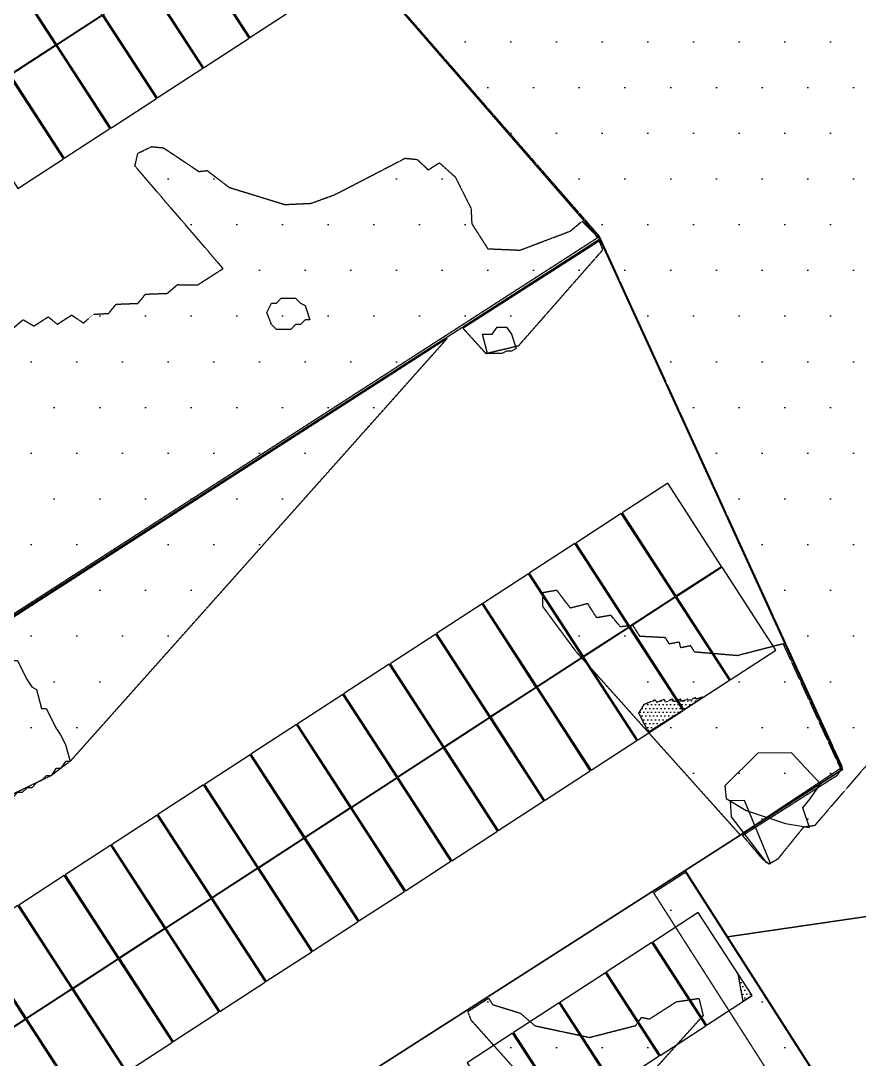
# Model space of a CAD drawing. Header units: millimetres. Extents: x -245826 to 350363, y -160205 to 260795.
# Drawn here: x -20695 to -3211, y -17391 to 4246 of the extents above; entities that cross this region are included whole.
import ezdxf

# ---------------------------------------------------------------- set-up
doc = ezdxf.new("R2010")
doc.units = ezdxf.units.MM
doc.linetypes.add('DASHED', pattern=[1.524, 1.27, -0.254])
for name, color, linetype in [('Module', 7, 'ByLayer'), ('Obstruction', 7, 'ByLayer'), ('Ridge Line', 7, 'ByLayer'), ('Shading', 8, 'DASHED')]:
    doc.layers.add(name, color=color, linetype=linetype)

# ---------------------------------------------------------------- blocks, each defined once
blk = doc.blocks.new('*U1')
at = {"layer": 'Ridge Line', "color": 30}
for p, q in [((-16537, 8801, 13902), (-8620, -301, 13813)), ((-16537, 8801, 18815), (-8620, -301, 19107)), ((-8620, -301, 19048), (-47137, -25025, 19047)), ((-8620, -301, 19107), (-47137, -25025, 19107)), ((-8620, -301, 13813), (-3557, -11356, 13712)), ((-3557, -11356, 18755), (-8620, -301, 19048)), ((-3557, -11356, 13712), (-6840, -13456, 13698)), ((-6840, -13456, 18755), (-3557, -11356, 18755)), ((-5956, -14838, 13685), (5553, -13174, 13685)), ((5553, -13174, 10658), (-5956, -14838, 10617)), ((-6840, -13456, 9448), (-40222, -34806, 9448)), ((-40222, -34806, 18755), (-6840, -13456, 18755)), ((-6840, -13456, 13698), (-5956, -14838, 13685)), ((-5956, -14838, 9448), (-6840, -13456, 9448)), ((-5956, -14838, 10617), (308, -24632, 10634)), ((308, -24632, 9448), (-5956, -14838, 9448))]:
    blk.add_line(p, q, dxfattribs=at)
at = {"flags": 1}
for tag in ['unit_id', 'unit_name']:
    blk.add_attdef(tag, (0, 0), '', height=2.5, dxfattribs=at)
blk = doc.blocks.new('*U10')
at = {"layer": 'Module', "color": 0}
blk.add_polyline3d([(0, 0, 0), (95.1, 61.7, 0), (-17.2, 234.8, 119.1), (-112.3, 173, 119.1)], close=True, dxfattribs=at)
at = {"flags": 1}
for tag in ['mounting-hole-spacing1', 'mounting-hole-spacing2', 'module-material', 'vmpo', 'voco', 'silicon-material', 'panel-length', 'panel-width', 'panel-height', 'userid', 'theme', 'note', 'name', 'pmax', 'company-name', 'id', 'impo', 'isco']:
    blk.add_attdef(tag, (0, 0), '', height=2.5, dxfattribs=at)
blk = doc.blocks.new('*U11')
at = {"layer": 'Module', "color": 1}
for p in [(-639.5, -1668.1, 994.8), (-736.3, -1731, 994.8), (-833.1, -1793.8, 994.8), (-929.9, -1856.6, 994.8), (-1026.7, -1919.5, 994.8)]:
    blk.add_blockref('*U10', p, dxfattribs=at)
at = {"flags": 1}
for tag in ['offset-x', 'offset-y', 'mode', 'tilt', 'azimuth', 'align', 'array-mode', 'panel-x', 'panel-y', 'panel-per-row', 'bracket-type', 'bracket-value', 'row-per-array']:
    blk.add_attdef(tag, (0, 0), '', height=2.5, dxfattribs=at)
blk = doc.blocks.new('*U16')
at = {"layer": 'Module', "color": 0}
blk.add_polyline3d([(0, 0, 0), (95.1, 61.7, 0), (-17.2, 234.8, 119.1), (-112.3, 173, 119.1)], close=True, dxfattribs=at)
at = {"flags": 1}
for tag in ['mounting-hole-spacing1', 'mounting-hole-spacing2', 'module-material', 'vmpo', 'voco', 'silicon-material', 'panel-length', 'panel-width', 'panel-height', 'userid', 'theme', 'note', 'name', 'pmax', 'company-name', 'id', 'impo', 'isco']:
    blk.add_attdef(tag, (0, 0), '', height=2.5, dxfattribs=at)
blk = doc.blocks.new('*U17')
at = {"layer": 'Module', "color": 72}
for p in [(-703.2, -773.9, 2052.5), (-800, -836.8, 2052.5), (-896.8, -899.6, 2052.4), (-589.9, -948.4, 1932.4), (-993.6, -962.4, 2052.4), (-686.7, -1011.2, 1932.4), (-1090.4, -1025.3, 2052.4), (-783.5, -1074.1, 1932.3), (-1187.1, -1088.1, 2052.4), (-880.3, -1136.9, 1932.3), (-1283.9, -1150.9, 2052.4), (-977.1, -1199.7, 1932.3), (-1380.7, -1213.8, 2052.4), (-1073.9, -1262.6, 1932.3), (-1477.5, -1276.6, 2052.3), (-1170.7, -1325.4, 1932.3), (-1574.3, -1339.4, 2052.3), (-1671.1, -1402.3, 2052.3), (-1267.5, -1388.2, 1932.3), (-1767.9, -1465.1, 2052.3), (-1364.3, -1451.1, 1932.2), (-1864.7, -1527.9, 2052.3), (-1461.1, -1513.9, 1932.2), (-1961.5, -1590.8, 2052.3), (-1557.9, -1576.7, 1932.2), (-1654.6, -1639.6, 1932.2), (-2058.3, -1653.6, 2052.2), (-1751.4, -1702.4, 1932.2), (-2155.1, -1716.4, 2052.2), (-1848.2, -1765.2, 1932.2), (-1945, -1828.1, 1932.1), (-2041.8, -1890.9, 1932.1), (-2138.6, -1953.8, 1932.1)]:
    blk.add_blockref('*U16', p, dxfattribs=at)
at = {"flags": 1}
for tag in ['offset-x', 'offset-y', 'mode', 'tilt', 'azimuth', 'align', 'array-mode', 'panel-x', 'panel-y', 'panel-per-row', 'bracket-type', 'bracket-value', 'row-per-array']:
    blk.add_attdef(tag, (0, 0), '', height=2.5, dxfattribs=at)
blk = doc.blocks.new('*U18')
at = {"layer": 'Module', "color": 0}
blk.add_polyline3d([(0, 0, 0), (95.1, 61.7, 0), (-17.2, 234.8, 119.1), (-112.3, 173, 119.1)], close=True, dxfattribs=at)
at = {"flags": 1}
for tag in ['mounting-hole-spacing1', 'mounting-hole-spacing2', 'module-material', 'vmpo', 'voco', 'silicon-material', 'panel-length', 'panel-width', 'panel-height', 'userid', 'theme', 'note', 'name', 'pmax', 'company-name', 'id', 'impo', 'isco']:
    blk.add_attdef(tag, (0, 0), '', height=2.5, dxfattribs=at)
blk = doc.blocks.new('*U19')
at = {"layer": 'Module', "color": 72}
for p in [(-1995.2, 375.5, 2062.6), (-1591.6, 389.6, 1942.4), (-2092, 312.7, 2062.6), (-1688.4, 326.7, 1942.4), (-1785.2, 263.9, 1942.4), (-1881.9, 201.1, 1942.5), (-1978.7, 138.2, 1942.5), (-2075.5, 75.4, 1942.5)]:
    blk.add_blockref('*U18', p, dxfattribs=at)
at = {"flags": 1}
for tag in ['offset-x', 'offset-y', 'mode', 'tilt', 'azimuth', 'align', 'array-mode', 'panel-x', 'panel-y', 'panel-per-row', 'bracket-type', 'bracket-value', 'row-per-array']:
    blk.add_attdef(tag, (0, 0), '', height=2.5, dxfattribs=at)
blk = doc.blocks.new('*U148')
at = {"layer": 'Obstruction', "color": 1}
blk.add_polyline3d([(-26064, -11835, 22229), (-25964, -11835, 22229), (-25864, -11735, 22229), (-25764, -11735, 22229), (-25664, -11635, 22229), (-25564, -11635, 22229), (-25464, -11485, 22229), (-25364, -11485, 22229), (-25264, -11435, 22229), (-25164, -11385, 22229), (-25064, -11285, 22229), (-24964, -11285, 22229), (-24864, -11085, 22229), (-24764, -11085, 22229), (-24664, -10985, 22229), (-24564, -10985, 22229), (-24464, -10885, 22229), (-24364, -10885, 22229), (-24264, -10835, 22229), (-24164, -10785, 22229), (-24064, -10635, 22229), (-23964, -10635, 22229), (-23864, -10485, 22229), (-23764, -10485, 22229), (-23664, -10385, 22229), (-23564, -10385, 22229), (-23464, -10285, 22229), (-23364, -10285, 22229), (-23264, -10285, 22229), (-23164, -10135, 22229), (-23064, -10035, 22229), (-22964, -10035, 22229), (-22864, -9885, 22229), (-22764, -9885, 22229), (-22664, -9735, 22229), (-22564, -9735, 22229), (-22464, -9635, 22229), (-22364, -9635, 22229), (-22264, -9635, 22229), (-22164, -9485, 22229), (-22064, -9435, 22229), (-21964, -9335, 22229), (-21864, -9285, 22229), (-21764, -9285, 22229), (-21664, -9135, 22229), (-21564, -9135, 22229), (-21464, -9085, 22229), (-21364, -9085, 22229), (-21264, -9085, 22229), (-21164, -8935, 22229), (-21064, -8935, 22229), (-20964, -8935, 22229), (-20864, -9085, 22229), (-20764, -9085, 22229), (-20664, -9285, 22229), (-20564, -9485, 22229), (-20464, -9635, 22229), (-20364, -9685, 22229), (-20264, -10085, 22229), (-20164, -10085, 22229), (-20064, -10285, 22229), (-19964, -10485, 22229), (-19864, -10635, 22229), (-19764, -10835, 22229), (-19764, -10835, 22229), (-19664, -11185, 22229), (-19664, -11185, 22229), (-19764, -11185, 22229), (-19864, -11335, 22229), (-19964, -11335, 22229), (-20064, -11485, 22229), (-20164, -11485, 22229), (-20264, -11585, 22229), (-20364, -11635, 22229), (-20464, -11735, 22229), (-20564, -11735, 22229), (-20664, -11835, 22229), (-20764, -11835, 22229), (-20864, -11935, 22229), (-20964, -11935, 22229), (-21064, -12085, 22229), (-21164, -12085, 22229), (-21264, -12185, 22229), (-21364, -12285, 22229), (-21464, -12385, 22229), (-21564, -12385, 22229), (-21664, -12485, 22229), (-21764, -12485, 22229), (-21864, -12635, 22229), (-21964, -12635, 22229), (-22064, -12735, 22229), (-22164, -12735, 22229), (-22264, -12885, 22229), (-22364, -12885, 22229), (-22464, -12985, 22229), (-22564, -12985, 22229), (-22664, -13085, 22229), (-22764, -13085, 22229), (-22864, -13285, 22229), (-22964, -13285, 22229), (-23064, -13335, 22229), (-23164, -13335, 22229), (-23264, -13485, 22229), (-23364, -13485, 22229), (-23464, -13535, 22229), (-23564, -13535, 22229), (-23664, -13685, 22229), (-23764, -13685, 22229), (-23864, -13835, 22229), (-23964, -13835, 22229), (-24064, -13985, 22229), (-24164, -13985, 22229), (-24264, -14085, 22229), (-24364, -14085, 22229), (-24464, -14085, 22229), (-24564, -14085, 22229), (-24664, -14085, 22229), (-24764, -14085, 22229), (-24864, -13885, 22229), (-24964, -13885, 22229), (-25064, -13635, 22229), (-25164, -13535, 22229), (-25264, -13485, 22229), (-25364, -13335, 22229), (-25464, -13085, 22229), (-25564, -13085, 22229), (-25664, -12635, 22229), (-25764, -12635, 22229), (-25864, -12485, 22229), (-25964, -12335, 22229), (-25964, -12335, 22229)], close=True, dxfattribs=at)
at = {"flags": 1}
for tag in ['height', 'shape']:
    blk.add_attdef(tag, (0, 0), '', height=2.5, dxfattribs=at)
blk = doc.blocks.new('*U149')
at = {"layer": 'Obstruction', "color": 1}
blk.add_polyline3d([(-15564, -1835, 19929), (-15464, -1635, 19929), (-15364, -1635, 19929), (-15264, -1535, 19929), (-15164, -1535, 19929), (-15064, -1535, 19929), (-14964, -1535, 19929), (-14864, -1635, 19929), (-14764, -1685, 19929), (-14764, -1685, 19929), (-14664, -1985, 19929), (-14664, -1985, 19929), (-14764, -1985, 19929), (-14864, -2085, 19929), (-14964, -2085, 19929), (-15064, -2185, 19929), (-15164, -2185, 19929), (-15264, -2185, 19929), (-15364, -2185, 19929), (-15464, -2085, 19929), (-15464, -2085, 19929)], close=True, dxfattribs=at)
at = {"flags": 1}
for tag in ['height', 'shape']:
    blk.add_attdef(tag, (0, 0), '', height=2.5, dxfattribs=at)
blk = doc.blocks.new('*U150')
at = {"layer": 'Obstruction', "color": 1}
blk.add_polyline3d([(-11064, -2285, 19829), (-10964, -2285, 19829), (-10864, -2285, 19829), (-10764, -2135, 19829), (-10664, -2135, 19829), (-10564, -2135, 19829), (-10464, -2285, 19829), (-10464, -2285, 19829), (-10364, -2585, 19829), (-10364, -2585, 19829), (-10464, -2635, 19829), (-10564, -2635, 19829), (-10664, -2685, 19829), (-10764, -2685, 19829), (-10864, -2685, 19829), (-10964, -2685, 19829), (-10964, -2685, 19829)], close=True, dxfattribs=at)
at = {"flags": 1}
for tag in ['height', 'shape']:
    blk.add_attdef(tag, (0, 0), '', height=2.5, dxfattribs=at)
blk = doc.blocks.new('*U270')
at = {"layer": 'Obstruction', "color": 1}
blk.add_polyline3d([(-26064, -11835, 22229), (-25964, -11835, 22229), (-25864, -11735, 22229), (-25764, -11735, 22229), (-25664, -11635, 22229), (-25564, -11635, 22229), (-25464, -11485, 22229), (-25364, -11485, 22229), (-25264, -11435, 22229), (-25164, -11385, 22229), (-25064, -11285, 22229), (-24964, -11285, 22229), (-24864, -11085, 22229), (-24764, -11085, 22229), (-24664, -10985, 22229), (-24564, -10985, 22229), (-24464, -10885, 22229), (-24364, -10885, 22229), (-24264, -10835, 22229), (-24164, -10785, 22229), (-24064, -10635, 22229), (-23964, -10635, 22229), (-23864, -10485, 22229), (-23764, -10485, 22229), (-23664, -10385, 22229), (-23564, -10385, 22229), (-23464, -10285, 22229), (-23364, -10285, 22229), (-23264, -10285, 22229), (-23164, -10135, 22229), (-23064, -10035, 22229), (-22964, -10035, 22229), (-22864, -9885, 22229), (-22764, -9885, 22229), (-22664, -9735, 22229), (-22564, -9735, 22229), (-22464, -9635, 22229), (-22364, -9635, 22229), (-22264, -9635, 22229), (-22164, -9485, 22229), (-22064, -9435, 22229), (-21964, -9335, 22229), (-21864, -9285, 22229), (-21764, -9285, 22229), (-21664, -9135, 22229), (-21564, -9135, 22229), (-21464, -9085, 22229), (-21364, -9085, 22229), (-21264, -9085, 22229), (-21164, -8935, 22229), (-21064, -8935, 22229), (-20964, -8935, 22229), (-20864, -9085, 22229), (-20764, -9085, 22229), (-20664, -9285, 22229), (-20564, -9485, 22229), (-20464, -9635, 22229), (-20364, -9685, 22229), (-20264, -10085, 22229), (-20164, -10085, 22229), (-20064, -10285, 22229), (-19964, -10485, 22229), (-19864, -10635, 22229), (-19764, -10835, 22229), (-19764, -10835, 22229), (-19664, -11185, 22229), (-19664, -11185, 22229), (-19764, -11185, 22229), (-19864, -11335, 22229), (-19964, -11335, 22229), (-20064, -11485, 22229), (-20164, -11485, 22229), (-20264, -11585, 22229), (-20364, -11635, 22229), (-20464, -11735, 22229), (-20564, -11735, 22229), (-20664, -11835, 22229), (-20764, -11835, 22229), (-20864, -11935, 22229), (-20964, -11935, 22229), (-21064, -12085, 22229), (-21164, -12085, 22229), (-21264, -12185, 22229), (-21364, -12285, 22229), (-21464, -12385, 22229), (-21564, -12385, 22229), (-21664, -12485, 22229), (-21764, -12485, 22229), (-21864, -12635, 22229), (-21964, -12635, 22229), (-22064, -12735, 22229), (-22164, -12735, 22229), (-22264, -12885, 22229), (-22364, -12885, 22229), (-22464, -12985, 22229), (-22564, -12985, 22229), (-22664, -13085, 22229), (-22764, -13085, 22229), (-22864, -13285, 22229), (-22964, -13285, 22229), (-23064, -13335, 22229), (-23164, -13335, 22229), (-23264, -13485, 22229), (-23364, -13485, 22229), (-23464, -13535, 22229), (-23564, -13535, 22229), (-23664, -13685, 22229), (-23764, -13685, 22229), (-23864, -13835, 22229), (-23964, -13835, 22229), (-24064, -13985, 22229), (-24164, -13985, 22229), (-24264, -14085, 22229), (-24364, -14085, 22229), (-24464, -14085, 22229), (-24564, -14085, 22229), (-24664, -14085, 22229), (-24764, -14085, 22229), (-24864, -13885, 22229), (-24964, -13885, 22229), (-25064, -13635, 22229), (-25164, -13535, 22229), (-25264, -13485, 22229), (-25364, -13335, 22229), (-25464, -13085, 22229), (-25564, -13085, 22229), (-25664, -12635, 22229), (-25764, -12635, 22229), (-25864, -12485, 22229), (-25964, -12335, 22229), (-25964, -12335, 22229)], close=True, dxfattribs=at)
at = {"flags": 1}
for tag in ['height', 'shape']:
    blk.add_attdef(tag, (0, 0), '', height=2.5, dxfattribs=at)
blk = doc.blocks.new('*U271')
at = {"layer": 'Obstruction', "color": 1}
blk.add_polyline3d([(-15564, -1835, 19929), (-15464, -1635, 19929), (-15364, -1635, 19929), (-15264, -1535, 19929), (-15164, -1535, 19929), (-15064, -1535, 19929), (-14964, -1535, 19929), (-14864, -1635, 19929), (-14764, -1685, 19929), (-14764, -1685, 19929), (-14664, -1985, 19929), (-14664, -1985, 19929), (-14764, -1985, 19929), (-14864, -2085, 19929), (-14964, -2085, 19929), (-15064, -2185, 19929), (-15164, -2185, 19929), (-15264, -2185, 19929), (-15364, -2185, 19929), (-15464, -2085, 19929), (-15464, -2085, 19929)], close=True, dxfattribs=at)
at = {"flags": 1}
for tag in ['height', 'shape']:
    blk.add_attdef(tag, (0, 0), '', height=2.5, dxfattribs=at)
blk = doc.blocks.new('*U272')
at = {"layer": 'Obstruction', "color": 1}
blk.add_polyline3d([(-11064, -2285, 19829), (-10964, -2285, 19829), (-10864, -2285, 19829), (-10764, -2135, 19829), (-10664, -2135, 19829), (-10564, -2135, 19829), (-10464, -2285, 19829), (-10464, -2285, 19829), (-10364, -2585, 19829), (-10364, -2585, 19829), (-10464, -2635, 19829), (-10564, -2635, 19829), (-10664, -2685, 19829), (-10764, -2685, 19829), (-10864, -2685, 19829), (-10964, -2685, 19829), (-10964, -2685, 19829)], close=True, dxfattribs=at)
at = {"flags": 1}
for tag in ['height', 'shape']:
    blk.add_attdef(tag, (0, 0), '', height=2.5, dxfattribs=at)
blk = doc.blocks.new('*U280')
at = {"layer": 'Obstruction', "color": 1}
blk.add_polyline3d([(-5324, -11015, 18960), (-6013, -11695, 18960), (-5986, -11960, 18960), (-5571, -12208, 18960), (-4749, -12482, 18960), (-4246, -12561, 18960), (-4387, -12155, 18960), (-4237, -11969, 18960), (-4022, -11653, 18960), (-4626, -11006, 18960)], close=True, dxfattribs=at)
at = {"flags": 1}
for tag in ['height', 'shape']:
    blk.add_attdef(tag, (0, 0), '', height=2.5, dxfattribs=at)
blk = doc.blocks.new('*U285')
at = {"layer": 'Obstruction', "color": 1}
blk.add_polyline3d([(-5905, -12009, 20273), (-5880, -12342, 20273), (-5151, -13289, 20273), (-5058, -13312, 20273), (-5601, -12001, 20273)], close=True, dxfattribs=at)
at = {"flags": 1}
for tag in ['height', 'shape']:
    blk.add_attdef(tag, (0, 0), '', height=2.5, dxfattribs=at)

msp = doc.modelspace()

# ---------------------------------------------------------------- hatches: boundary and pattern name
at = {"layer": 'Shading'}
h = msp.add_hatch(dxfattribs=at)
h.set_pattern_fill('DOTS', scale=600)
h.paths.add_polyline_path([(-22594, 24744), (-22483, 24798), (-22424, 24648), (-22236, 24713), (-22215, 24557), (-22033, 24661), (-22007, 24466), (-21864, 24565), (-21337, 24438), (-20639, 24493), (-19972, 24781), (-19885, 24714), (-18016, 25680), (-16874, 18976), (-16050, 18969), (-15829, 19078), (-15687, 18899), (-15098, 19177), (-14912, 18964), (-14405, 19271), (-14132, 18990), (-13740, 19281), (-13532, 19191), (-12958, 19585), (-12634, 19510), (-12027, 19949), (-11693, 19796), (-10970, 20251), (-10708, 20049), (-8927, 21083), (-10783, 23210), (-14979, 22642), (-19358, 27481), (-19586, 28878), (-17381, 29097), (-17103, 28778), (-16669, 28757), (-16396, 28477), (-16083, 28479), (-15979, 28295), (-15578, 28231), (-15475, 28046), (-14043, 27606), (-13928, 27621), (-13960, 27855), (-12969, 28068), (-13336, 29327), (-12946, 29340), (-11988, 29509), (-14200, 31946), (-15745, 31776), (-16272, 31903), (-21076, 37279), (-21244, 37653), (-21280, 39075), (-19317, 39341), (-18960, 39310), (-18697, 39108), (-18317, 39199), (-18104, 39069), (-17400, 39085), (-17073, 38693), (-16567, 38722), (-16322, 38359), (-15893, 38377), (-15697, 38086), (-15346, 38094), (-15193, 37838), (-14628, 37716), (-13781, 37830), (-13659, 38085), (-13269, 38098), (-13075, 38402), (-12641, 38381), (-12413, 38729), (-11979, 38709), (-11565, 39122), (-9365, 39380), (-9059, 39144), (-8679, 39235), (-8443, 39227), (-8389, 39115), (-7647, 39136), (-7412, 37979), (-9934, 35179), (-9389, 35213), (-9214, 34206), (-8692, 34118), (-8633, 33968), (-8055, 34046), (-7118, 34649), (-6805, 34651), (-6418, 34981), (-6028, 34994), (-5608, 35368), (-2177, 35793), (-1970, 35425), (-1812, 34257), (-1676, 34117), (-1803, 33901), (-6808, 28307), (-8150, 28086), (-8129, 27930), (-8976, 26944), (-8339, 26871), (-7912, 26612), (-7681, 26643), (-7583, 26498), (-6912, 26470), (-6158, 26691), (-5474, 27140), (-4059, 27688), (-3965, 27860), (-3557, 28034), (-1555, 28305), (-1188, 28196), (-769, 26548), (-3119, 23930), (-2827, 24089), (-2521, 23853), (1585, 20166), (1848, 18219), (1622, 18149), (1824, 16948), (3166, 17169), (3140, 17364), (4603, 17562), (5811, 16456), (5987, 16599), (6267, 16558), (6402, 16140), (7177, 16205), (7566, 15941), (8605, 16081), (9006, 16017), (9159, 15760), (9268, 14664), (7321, 12538), (9438, 7036), (9651, 6906), (10063, 5891), (11976, 7974), (10747, 9235), (10782, 9557), (10975, 9583), (11890, 9191), (12203, 9194), (12936, 9571), (13129, 9597), (13265, 9457), (13048, 9031), (12496, 8480), (12748, 8356), (13263, 7157), (10398, 3994), (10358, 3711), (4192, -3150), (4295, -3334), (4531, -3342), (4629, -3487), (4866, -3495), (4925, -3645), (5118, -3619), (5216, -3765), (5830, -3959), (7097, -3470), (7268, -3289), (7938, -3317), (8698, -3135), (9026, -5271), (4758, -5888), (4976, -8079), (2853, -5710), (2660, -4864), (1670, -5949), (2142, -5965), (2660, -5736), (2918, -5899), (2899, -6338), (2251, -7060), (1772, -7284), (1056, -6627), (-1156, -9107), (-1224, -9473), (-1833, -10190), (-2081, -10382), (-2246, -10325), (-4143, -12525), (-4374, -12556), (-4911, -13223), (-5093, -13327), (-5224, -13226), (-5644, -12728), (-3659, -11468), (-3564, -11297), (-8627, -246), (-16515, 8796), (-19079, 7180), (-21224, 22154), (-22090, 21600), (-22594, 24744)])
h = msp.add_hatch(dxfattribs=at)
h.set_pattern_fill('DOTS', scale=600)
h.paths.add_polyline_path([(-45330, -23857), (-49916, -18746), (-52535, -14812), (-51697, -14228), (-51628, -14045), (-51144, -13781), (-50742, -13753), (-50033, -14494), (-49424, -14426), (-48960, -15003), (-48363, -14988), (-48070, -15444), (-47809, -15414), (-47932, -15079), (-47704, -15070), (-47449, -15321), (-47275, -15302), (-46559, -15763), (-45872, -15598), (-45668, -15697), (-45471, -16077), (-44436, -15873), (-43742, -15427), (-43613, -15483), (-43337, -15259), (-43175, -15293), (-42434, -16520), (-40849, -16009), (-40527, -15711), (-40398, -15766), (-39791, -15331), (-39662, -15386), (-39224, -15197), (-38903, -14898), (-38480, -14903), (-37828, -14392), (-37264, -14399), (-36726, -15527), (-36462, -15357), (-36300, -15391), (-42260, -8723), (-42720, -8005), (-36971, -4315), (-36070, -5210), (-35893, -5050), (-35503, -5076), (-34848, -5806), (-34737, -5688), (-34368, -5682), (-33958, -6247), (-33448, -6242), (-33218, -6600), (-33073, -6462), (-32738, -6476), (-32528, -6802), (-32450, -6706), (-32060, -6732), (-31893, -6993), (-31437, -6976), (-31323, -7226), (-30934, -7252), (-34724, -2873), (-28744, 966), (-28196, 259), (-27914, 256), (-27617, 447), (-26953, -370), (-26440, -224), (-25871, -964), (-25661, -783), (-25466, -796), (-25161, -1199), (-24864, -1008), (-24510, -1195), (-24397, -1444), (-24240, -1252), (-24045, -1265), (-23740, -1667), (-23455, -1530), (-23138, -1879), (-22973, -1773), (-22706, -1970), (-22442, -1801), (-22262, -2008), (-22031, -1859), (-21710, -2068), (-21404, -1963), (-21279, -2159), (-21146, -2074), (-20856, -2163), (-20645, -1982), (-20421, -2114), (-20123, -1923), (-19932, -2077), (-19634, -1886), (-19389, -2050), (-19178, -1869), (-18863, -1851), (-18707, -1659), (-18251, -1642), (-18095, -1450), (-17639, -1433), (-17428, -1252), (-17005, -1257), (-16477, -917), (-18314, 1218), (-18253, 1487), (-17968, 1624), (-17719, 1599), (-16982, 1106), (-16808, 1125), (-16350, 775), (-15187, 417), (-14644, 443), (-14152, 621), (-12680, 1382), (-12431, 1357), (-12198, 1139), (-11966, 1287), (-11637, 992), (-11306, 331), (-11291, 18), (-10957, -504), (-10285, -533), (-9234, -135), (-8991, 68), (-8736, -183), (-8673, -281), (-34756, -17069), (-35899, -15870), (-35879, -17791), (-45330, -23857)])
h.paths.add_polyline_path([(-30859, -7296), (-30826, -7274), (-30867, -7209), (-30901, -7230), (-30859, -7296)], flags=16)
h = msp.add_hatch(dxfattribs=at)
h.set_pattern_fill('DOTS', scale=600)
h.paths.add_polyline_path([(-10311, -2522), (-8558, -526), (-8629, -342), (-11473, -2162), (-10998, -2686), (-10311, -2522)])
h = msp.add_hatch(dxfattribs=at)
h.set_pattern_fill('DOTS', scale=600)
h.paths.add_polyline_path([(-20057, -11474), (-19648, -11167), (-11804, -2374), (-34764, -17121), (-33014, -19127), (-32562, -19251), (-31350, -18521), (-31089, -18492), (-30966, -18321), (-30705, -18292), (-30304, -17897), (-29680, -17635), (-28155, -16521), (-27861, -16471), (-25229, -13591), (-24775, -14081), (-24298, -14098), (-23513, -13504), (-22901, -13295), (-21446, -12364), (-20946, -11906), (-20057, -11474)])
h = msp.add_hatch(dxfattribs=at)
h.set_pattern_fill('DOTS', scale=600)
h.paths.add_polyline_path([(-3600, -11328), (-4793, -8736), (-5754, -8983), (-6641, -8908), (-6725, -8777), (-6932, -8818), (-6961, -8699), (-7169, -8740), (-7252, -8609), (-7783, -8581), (-7929, -8353), (-8190, -8382), (-8390, -8143), (-8684, -8193), (-8872, -7899), (-9232, -7992), (-9516, -7622), (-9810, -7672), (-9817, -7953), (-9125, -8889), (-5695, -12716), (-3600, -11328)])
h = msp.add_hatch(dxfattribs=at)
h.set_pattern_fill('DOTS', color=1, scale=50)
h.paths.add_polyline_path([(-7708, -10008), (-7813, -10179), (-7659, -10478), (-7589, -10561), (-6889, -10120), (-7012, -9929), (-7068, -9940), (-7106, -9887), (-7240, -9948), (-7280, -9897), (-7429, -9955), (-7471, -9905), (-7708, -10008)])
h = msp.add_hatch(dxfattribs=at)
h.set_pattern_fill('DOTS', color=1, scale=50)
h.paths.add_polyline_path([(-6999, -9908), (-6869, -10107), (-6471, -9848), (-6612, -9888), (-6627, -9859), (-6747, -9911), (-6794, -9890), (-6904, -9936), (-6933, -9891), (-6999, -9908)])
h = msp.add_hatch(dxfattribs=at)
h.set_pattern_fill('DOTS', scale=600)
h.paths.add_polyline_path([(-6837, -13495), (288, -24635), (90, -24762), (-2087, -22380), (-7499, -13919), (-6837, -13495)])
h = msp.add_hatch(dxfattribs=at)
h.set_pattern_fill('DOTS', color=1, scale=50)
h.paths.add_polyline_path([(-5754, -15589), (-5735, -15654), (-5638, -16183), (-5448, -16060), (-5754, -15589)])
h = msp.add_hatch(dxfattribs=at)
h.set_pattern_fill('DOTS', scale=600)
h.paths.add_polyline_path([(-10941, -16120), (-10858, -16251), (-10276, -16431), (-9968, -16695), (-8834, -16936), (-7872, -16689), (-7748, -16518), (-7586, -16553), (-7024, -16193), (-6555, -16123), (-6466, -16481), (-7940, -18114), (-7778, -18148), (-7655, -17977), (-7460, -17991), (-7129, -17779), (-6805, -17848), (-6683, -18184), (-8772, -20533), (-9070, -20724), (-9373, -20687), (-11600, -18153), (-11668, -17828), (-11461, -17788), (-11137, -17857), (-11032, -18020), (-10804, -18012), (-10700, -18175), (-10450, -18200), (-10163, -18431), (-9494, -18601), (-11300, -16580), (-11371, -16396), (-10941, -16120)])
h.paths.add_polyline_path([(-7973, -18135), (-8040, -18177), (-8019, -18210), (-7953, -18168), (-7973, -18135)], flags=16)
h.paths.add_polyline_path([(-8052, -18231), (-8085, -18252), (-8064, -18285), (-8031, -18264), (-8052, -18231)], flags=16)

# ---------------------------------------------------------------- linework, layer by layer
at = {"layer": 'Shading', "linetype": 'DASHED'}
for points in [[(-2246, -10325, 13720), (-4143, -12525, 13703), (-4374, -12556, 13703), (-4911, -13223, 13698), (-5093, -13327, 13698), (-5224, -13226, 13699), (-5644, -12728, 13703), (-3659, -11468, 13712), (-3564, -11297, 13713), (-8627, -246, 13815), (-16515, 8796, 13903)], [(-20856, -2163, 18985), (-20645, -1982, 18984), (-20421, -2114, 18989), (-20123, -1923, 18989), (-19932, -2077, 18995), (-19634, -1886, 18995), (-19389, -2050, 19002), (-19178, -1869, 19001), (-18863, -1851, 19005), (-18707, -1659, 19003), (-18251, -1642, 19008), (-18095, -1450, 19006), (-17639, -1433, 19012), (-17428, -1252, 19011), (-17005, -1257, 19017), (-16477, -917, 19017), (-18314, 1218, 18949), (-18253, 1487, 18944), (-17968, 1624, 18945), (-17719, 1599, 18949), (-16982, 1106, 18968), (-16808, 1125, 18970), (-16350, 775, 18984), (-15187, 417, 19006), (-14644, 443, 19013), (-14152, 621, 19016), (-12680, 1382, 19020), (-12431, 1357, 19023), (-12198, 1139, 19031), (-11966, 1287, 19031), (-11637, 992, 19041), (-11306, 331, 19059), (-11291, 18, 19066), (-10957, -504, 19081), (-10285, -533, 19091), (-9234, -135, 19096), (-8991, 68, 19095), (-8736, -183, 19104), (-8673, -281, 19107), (-34756, -17069, 19108)], [(-9494, -18601, 9449), (-11300, -16580, 9449), (-11371, -16396, 9449), (-10941, -16120, 9449), (-10941, -16120, 9449), (-10858, -16251, 9449), (-10276, -16431, 9449), (-9968, -16695, 9449), (-8834, -16936, 9449), (-7872, -16689, 9449), (-7748, -16518, 9449), (-7586, -16553, 9449), (-7024, -16193, 9449), (-6555, -16123, 9449), (-6466, -16481, 9449), (-7940, -18114, 9449)]]:
    msp.add_polyline3d(points, dxfattribs=at)
for points in [[(-10311, -2522, 19025), (-8558, -526, 19043), (-8629, -342, 19048), (-11473, -2162, 19048), (-10998, -2686, 19031), (-10311, -2522, 19025)], [(-20057, -11474, 18970), (-19648, -11167, 18971), (-11804, -2374, 19048), (-34764, -17121, 19047), (-33014, -19127, 18983), (-32562, -19251, 18975), (-31350, -18521, 18974), (-31089, -18492, 18971), (-30966, -18321, 18973), (-30705, -18292, 18970), (-30304, -17897, 18973), (-29680, -17635, 18970), (-28155, -16521, 18973), (-27861, -16471, 18970), (-25229, -13591, 18994), (-24775, -14081, 18978), (-24298, -14098, 18972), (-23513, -13504, 18974), (-22901, -13295, 18970), (-21446, -12364, 18970), (-20946, -11906, 18973), (-20057, -11474, 18970)], [(-3600, -11328, 18757), (-4793, -8736, 18825), (-5754, -8983, 18833), (-6641, -8908, 18846), (-6725, -8777, 18850), (-6932, -8818, 18852), (-6961, -8699, 18855), (-7169, -8740, 18857), (-7252, -8609, 18860), (-7783, -8581, 18868), (-7929, -8353, 18874), (-8190, -8382, 18877), (-8390, -8143, 18885), (-8684, -8193, 18888), (-8872, -7899, 18896), (-9232, -7992, 18899), (-9516, -7622, 18910), (-9810, -7672, 18913), (-9817, -7953, 18907), (-9125, -8889, 18879), (-5695, -12716, 18756), (-3600, -11328, 18757)], [(-6837, -13495, 9449), (288, -24635, 9449), (90, -24762, 9449), (-2087, -22380, 9449), (-7499, -13919, 9449), (-6837, -13495, 9449)]]:
    msp.add_polyline3d(points, close=True, dxfattribs=at)
at = {"layer": 'Shading', "color": 1, "linetype": 'DASHED'}
for points in [[(-7708, -10008, 19640), (-7813, -10179, 19590), (-7659, -10478, 19396), (-7589, -10561, 19334), (-6889, -10120, 19328), (-7012, -9929, 19459), (-7068, -9940, 19471), (-7106, -9887, 19509), (-7240, -9948, 19521), (-7280, -9897, 19558), (-7429, -9955, 19577), (-7471, -9905, 19615), (-7708, -10008, 19640)], [(-6999, -9908, 19465), (-6869, -10107, 19328), (-6471, -9848, 19328), (-6612, -9888, 19353), (-6627, -9859, 19372), (-6747, -9911, 19384), (-6794, -9890, 19409), (-6904, -9936, 19421), (-6933, -9891, 19453), (-6999, -9908, 19465)], [(-5754, -15589, 10276), (-5735, -15654, 10239), (-5638, -16183, 9952), (-5448, -16060, 9952), (-5754, -15589, 10276)]]:
    msp.add_polyline3d(points, close=True, dxfattribs=at)

# ---------------------------------------------------------------- block references
at = {"layer": 'Module', "xscale": 10, "yscale": 10, "zscale": 10}
for name in ['*U19', '*U17', '*U11']:
    msp.add_blockref(name, (0, 0), dxfattribs=at)
at = {"layer": 'Obstruction'}
for name in ['*U149', '*U271', '*U150', '*U272', '*U148', '*U270', '*U280', '*U285']:
    msp.add_blockref(name, (0, 0), dxfattribs=at)
at = {"layer": 'Ridge Line'}
msp.add_blockref('*U1', (0, 0), dxfattribs=at)

doc.saveas('drawing.dxf')
